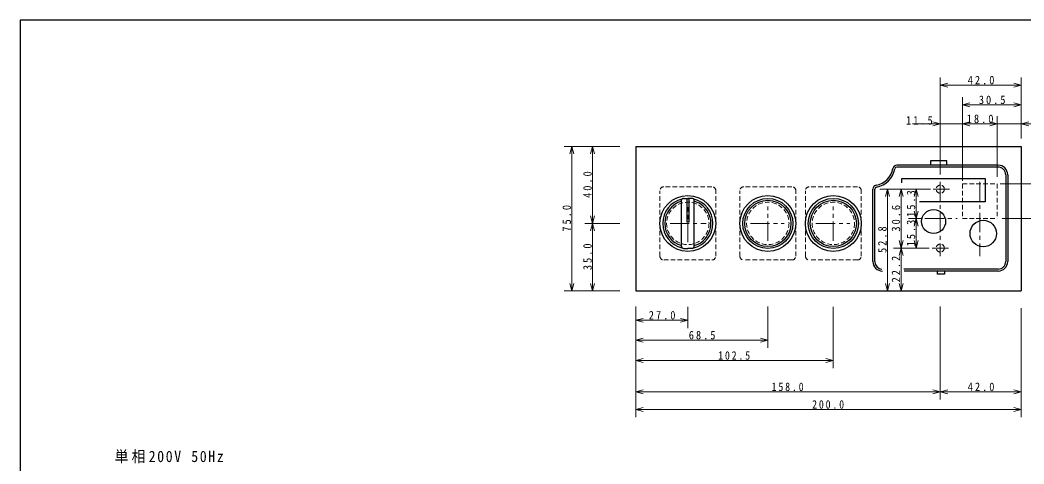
# Model space of a CAD drawing. Units: millimetres, scale not verified. Extents: x -404 to 397, y -274 to 279.
# Drawn here: x -404 to 117, y 48 to 279 of the extents above; entities that cross this region are included whole.
import ezdxf

# ---------------------------------------------------------------- set-up
doc = ezdxf.new("R2010")
doc.units = ezdxf.units.MM
doc.header["$LTSCALE"] = 2
doc.linetypes.add('CHAIN1', pattern=[8, 5, -1, 1, -1])
doc.linetypes.add('DASHED1', pattern=[1.8, 1.2, -0.6])
for name, color, linetype, lineweight in [('0-1_外形1', 3, 'Continuous', 25), ('0-8_陰線', 4, 'DASHED1', 9), ('0-9_中心線', 4, 'CHAIN1', 9), ('0-A_寸法文字', 1, 'Continuous', 9)]:
    doc.layers.add(name, color=color, linetype=linetype, lineweight=lineweight)
doc.styles.add('ＭＳ ゴシック', font='')
doc.styles.get('ＭＳ ゴシック').set_extended_font_data('MS Gothic')

msp = doc.modelspace()

# ---------------------------------------------------------------- linework, layer by layer
at = {"layer": '0-1_外形1', "color": 5}
msp.add_line((396.261, 278.924), (-404.363, 278.924), dxfattribs=at)
at = {"layer": '0-1_外形1'}
for p, q in [((-84.881, 213.309), (115.119, 213.309)), ((115.119, 213.309), (115.119, 138.309)), ((103.119, 203.558), (50.519, 203.558)), ((76.544, 203.558), (76.544, 205.737)), ((103.119, 202.558), (50.519, 202.558)), ((107.119, 198.558), (107.119, 153.558)), ((108.119, 198.558), (108.119, 153.558)), ((53.183, 194.34), (53.183, 196.621)), ((38.119, 153.558), (38.119, 191.158)), ((39.119, 153.558), (39.119, 191.158)), ((-61.15, 161.294), (-61.15, 185.309)), ((-60.15, 186.309), (-57.881, 186.309)), ((-58.44, 186.309), (-58.44, 173.974)), ((-55.613, 186.309), (-57.881, 186.309)), ((-54.613, 161.294), (-54.613, 185.309)), ((96.355, 184.508), (62.291, 184.508)), ((-57.323, 173.974), (-58.44, 173.974)), ((-60.15, 160.294), (-57.881, 160.294)), ((-55.613, 160.294), (-57.881, 160.294)), ((103.119, 149.558), (54.283, 149.558)), ((103.119, 148.558), (54.344, 148.558)), ((75.369, 148.558), (75.369, 146.878))]:
    msp.add_line(p, q, dxfattribs=at)
at = {"layer": '0-1_外形1', "color": 5}
msp.add_lwpolyline([(-404.363, 278.924), (-404.363, -273.543), (396.261, -273.543)], dxfattribs=at)
at = {"layer": '0-1_外形1'}
for points in [[(-84.881, 213.309), (-84.881, 138.309), (115.119, 138.309)], [(76.544, 205.737), (68.078, 205.737), (68.078, 203.558)], [(53.183, 196.621), (96.355, 196.621), (96.355, 184.508)], [(-57.881, 186.309), (-57.323, 186.309), (-57.323, 173.974)], [(75.369, 146.878), (71.688, 146.878), (71.688, 148.558)]]:
    msp.add_lwpolyline(points, dxfattribs=at)
for centre, radius in [((-57.881, 173.309), 14.5), ((-16.381, 173.309), 14.5), ((17.619, 173.309), 14.5), ((-16.381, 173.309), 13), ((-16.381, 173.309), 12), ((17.619, 173.309), 13), ((17.619, 173.309), 12), ((69.644, 174.259), 6.22), ((95.423, 168.047), 6.875)]:
    msp.add_circle(centre, radius, dxfattribs=at)
for centre, radius, start, end in [((50.519, 201.558), 2, 90, 170.8376), ((103.119, 198.558), 5, 0, 90), ((38.119, 203.558), 10.56, 279.1624, 350.8376), ((38.119, 203.558), 11.56, 279.1624, 350.8376), ((50.519, 201.558), 1, 90, 170.8376), ((103.119, 198.558), 4, 0, 90), ((40.119, 191.158), 2, 99.1624, 180), ((40.119, 191.158), 1, 99.1624, 180), ((-57.881, 173.309), 13, 103.50926, 256.42051), ((-57.881, 173.309), 12, 105.80675, 254.19325), ((-60.15, 185.309), 1, 90, 180), ((-55.613, 185.309), 1, 0, 90), ((-57.881, 173.309), 13, 283.57949, 76.49074), ((-57.881, 173.309), 12, 329.01387, 74.19325), ((-57.881, 173.309), 12, 285.80675, 329.01387), ((-60.15, 161.294), 1, 180, 270), ((-55.613, 161.294), 1, 270, 0), ((43.119, 153.558), 5, 180, 270), ((43.119, 153.558), 4, 180, 265.37765), ((103.119, 153.558), 5, 270, 0), ((103.119, 153.558), 4, 270, 0)]:
    msp.add_arc(centre, radius, start, end, dxfattribs=at)
at = {"layer": '0-8_陰線'}
for p, q in [((84.619, 193.809), (102.619, 193.809)), ((84.619, 193.809), (84.619, 175.809)), ((102.619, 193.809), (102.619, 175.809)), ((-72.381, 156.309), (-72.381, 190.309)), ((-45.381, 192.309), (-70.381, 192.309)), ((-43.381, 156.309), (-43.381, 190.309)), ((-30.881, 156.309), (-30.881, 190.309)), ((-3.881, 192.309), (-28.881, 192.309)), ((-1.881, 156.309), (-1.881, 190.309)), ((3.119, 156.309), (3.119, 190.309)), ((30.119, 192.309), (5.119, 192.309)), ((32.119, 156.309), (32.119, 190.309)), ((84.619, 175.809), (102.619, 175.809)), ((-70.381, 154.309), (-45.381, 154.309)), ((-3.881, 154.309), (-28.881, 154.309)), ((30.119, 154.309), (5.119, 154.309))]:
    msp.add_line(p, q, dxfattribs=at)
for centre, radius in [((73.119, 191.109), 2.1), ((-57.881, 173.309), 11), ((-16.381, 173.309), 11), ((17.619, 173.309), 11), ((73.119, 160.509), 2.1)]:
    msp.add_circle(centre, radius, dxfattribs=at)
for centre, start, end in [((-70.381, 190.309), 90, 180), ((-45.381, 190.309), 0, 90), ((-28.881, 190.309), 90, 180), ((-3.881, 190.309), 0, 90), ((5.119, 190.309), 90, 180), ((30.119, 190.309), 0, 90), ((-70.381, 156.309), 180, 270), ((-45.381, 156.309), 270, 0), ((-28.881, 156.309), 180, 270), ((-3.881, 156.309), 270, 0), ((5.119, 156.309), 180, 270), ((30.119, 156.309), 270, 0)]:
    msp.add_arc(centre, 2, start, end, dxfattribs=at)
at = {"layer": '0-9_中心線'}
for p, q in [((73.119, 194.833), (73.119, 156.365)), ((93.619, 194.833), (93.619, 156.365)), ((69.478, 191.109), (77.945, 191.109)), ((-57.881, 163.519), (-57.881, 181.679)), ((-16.381, 164.243), (-16.381, 182.051)), ((17.619, 164.243), (17.619, 182.051)), ((-67.123, 173.309), (-48.425, 173.309)), ((-25.421, 173.309), (-7.821, 173.309)), ((8.579, 173.309), (26.179, 173.309)), ((65.111, 175.809), (81.814, 175.809)), ((68.834, 160.509), (77.3, 160.509))]:
    msp.add_line(p, q, dxfattribs=at)
at = {"layer": '0-A_寸法文字'}
for p, q in [((73.119, 249.084), (73.119, 217.448)), ((73.119, 245.084), (76.982, 246.119)), ((73.119, 245.084), (115.119, 245.084)), ((73.119, 245.084), (76.982, 244.049)), ((115.119, 245.084), (111.255, 246.119)), ((115.119, 245.084), (111.255, 244.049)), ((115.119, 249.084), (115.119, 217.448)), ((84.619, 238.841), (84.619, 219.001)), ((84.619, 234.841), (88.482, 235.876)), ((84.619, 234.841), (115.119, 234.841)), ((84.619, 234.841), (88.482, 233.806)), ((115.119, 234.841), (111.255, 235.876)), ((115.119, 234.841), (111.255, 233.806)), ((115.119, 238.841), (115.119, 219.001)), ((73.119, 224.962), (58.669, 224.962)), ((73.119, 224.962), (69.255, 225.998)), ((73.119, 224.962), (69.255, 223.927)), ((73.119, 228.962), (73.119, 198.769)), ((84.619, 228.962), (84.619, 195.352)), ((84.619, 224.962), (88.482, 225.998)), ((84.619, 224.962), (88.482, 223.927)), ((102.619, 224.962), (98.755, 225.998)), ((102.619, 224.962), (98.755, 223.927)), ((102.619, 228.962), (102.619, 197.527)), ((102.619, 224.962), (115.119, 224.962)), ((115.119, 228.962), (115.119, 217.508)), ((115.119, 224.962), (118.982, 225.998)), ((115.119, 224.962), (127.276, 224.962)), ((115.119, 224.962), (118.982, 223.927)), ((-122.07, 213.309), (-93.533, 213.309)), ((-118.07, 213.309), (-119.105, 209.446)), ((-118.07, 138.309), (-118.07, 213.309)), ((-118.07, 213.309), (-117.035, 209.446)), ((-111.29, 213.309), (-93.21, 213.309)), ((-107.29, 213.309), (-108.325, 209.446)), ((-107.29, 173.309), (-107.29, 213.309)), ((-107.29, 213.309), (-106.254, 209.446)), ((129.985, 193.809), (104.232, 193.809)), ((41.686, 191.109), (50.448, 191.109)), ((45.686, 191.109), (44.651, 187.246)), ((45.686, 138.309), (45.686, 191.109)), ((45.686, 191.109), (46.721, 187.246)), ((48.757, 191.109), (63.245, 191.109)), ((52.757, 191.109), (51.722, 187.246)), ((52.757, 160.509), (52.757, 191.109)), ((52.757, 191.109), (53.792, 187.246)), ((56.554, 191.109), (67.973, 191.109)), ((60.554, 191.109), (59.518, 187.246)), ((60.554, 175.809), (60.554, 191.109)), ((60.554, 191.109), (61.589, 187.246)), ((-107.29, 173.309), (-108.325, 177.173)), ((-107.29, 173.309), (-106.254, 177.173)), ((60.554, 175.809), (59.518, 179.673)), ((60.554, 175.809), (61.589, 179.673)), ((-111.29, 173.309), (-93.21, 173.309)), ((-107.29, 173.309), (-108.325, 169.446)), ((-107.29, 138.309), (-107.29, 173.309)), ((-107.29, 173.309), (-106.254, 169.446)), ((56.554, 175.809), (63.867, 175.809)), ((60.554, 175.809), (59.518, 171.946)), ((60.554, 160.509), (60.554, 175.809)), ((60.554, 175.809), (61.589, 171.946)), ((129.985, 175.809), (105.291, 175.809)), ((52.757, 160.509), (51.722, 164.373)), ((52.757, 160.509), (53.792, 164.373)), ((60.554, 160.509), (59.518, 164.373)), ((60.554, 160.509), (61.589, 164.373)), ((48.757, 160.509), (63.245, 160.509)), ((52.757, 160.509), (51.722, 156.646)), ((52.757, 138.309), (52.757, 160.509)), ((52.757, 160.509), (53.792, 156.646)), ((56.554, 160.509), (67.283, 160.509)), ((-118.07, 138.309), (-119.105, 142.173)), ((-118.07, 138.309), (-117.035, 142.173)), ((-107.29, 138.309), (-108.325, 142.173)), ((-107.29, 138.309), (-106.254, 142.173)), ((45.686, 138.309), (44.651, 142.173)), ((45.686, 138.309), (46.721, 142.173)), ((52.757, 138.309), (51.722, 142.173)), ((52.757, 138.309), (53.792, 142.173)), ((-122.07, 138.309), (-93.533, 138.309)), ((-111.29, 138.309), (-93.21, 138.309)), ((-84.881, 108.622), (-84.881, 130.222)), ((-16.381, 108.622), (-16.381, 130.222)), ((-84.881, 81.788), (-84.881, 130.108)), ((-84.881, 118.975), (-84.881, 130.015)), ((-84.881, 98.062), (-84.881, 130.015)), ((-84.881, 81.788), (-84.881, 129.064)), ((-84.881, 72.637), (-84.881, 127.652)), ((-57.881, 118.975), (-57.881, 130.015)), ((17.619, 98.062), (17.619, 130.015)), ((73.119, 81.788), (73.119, 130.108)), ((73.119, 81.788), (73.119, 129.215)), ((115.119, 81.788), (115.119, 129.215)), ((115.119, 72.637), (115.119, 127.652)), ((-84.881, 122.975), (-81.018, 124.01)), ((-84.881, 122.975), (-57.881, 122.975)), ((-84.881, 122.975), (-81.018, 121.94)), ((-57.881, 122.975), (-61.745, 124.01)), ((-57.881, 122.975), (-61.745, 121.94)), ((-84.881, 112.622), (-81.018, 113.657)), ((-84.881, 112.622), (-16.381, 112.622)), ((-84.881, 112.622), (-81.018, 111.586)), ((-16.381, 112.622), (-20.245, 113.657)), ((-16.381, 112.622), (-20.245, 111.586)), ((-84.881, 102.062), (-81.018, 103.097)), ((-84.881, 102.062), (17.619, 102.062)), ((-84.881, 102.062), (-81.018, 101.026)), ((17.619, 102.062), (13.755, 103.097)), ((17.619, 102.062), (13.755, 101.026)), ((-84.881, 85.788), (-81.018, 86.823)), ((-84.881, 85.788), (73.119, 85.788)), ((-84.881, 85.788), (-81.018, 84.753)), ((73.119, 85.788), (69.255, 86.823)), ((73.119, 85.788), (69.255, 84.753)), ((73.119, 85.788), (76.982, 86.823)), ((73.119, 85.788), (115.119, 85.788)), ((73.119, 85.788), (76.982, 84.753)), ((115.119, 85.788), (111.255, 86.823)), ((115.119, 85.788), (111.255, 84.753)), ((-84.881, 76.637), (-81.018, 77.672)), ((-84.881, 76.637), (115.119, 76.637)), ((-84.881, 76.637), (-81.018, 75.602)), ((115.119, 76.637), (111.255, 77.672)), ((115.119, 76.637), (111.255, 75.602))]:
    msp.add_line(p, q, dxfattribs=at)
msp.add_lwpolyline([(73.119, 224.962), (84.619, 224.962), (102.619, 224.962)], dxfattribs=at)

# ---------------------------------------------------------------- texts
at = {"layer": '0-1_外形1', "insert": (-355.336, 48.718), "char_height": 5.865, "attachment_point": 7, "style": 'ＭＳ ゴシック'}
msp.add_mtext('\\T1.23;\\W0.9;単相200V\\~50Hz', dxfattribs=at)
at = {"layer": '0-A_寸法文字', "color": 7, "char_height": 4.399, "attachment_point": 7, "style": 'ＭＳ ゴシック'}
for s, insert in [('\\T1.38;\\W0.9;42.0', (87.369, 245.484)), ('\\T1.38;\\W0.9;30.5', (93.119, 235.241)), ('\\T1.38;\\W0.9;18.0', (86.869, 225.362)), ('\\T1.38;\\W0.9;11.5', (55.356, 224.574)), ('\\T1.38;\\W0.9;27.0', (-78.131, 123.375)), ('\\T1.38;\\W0.9;68.5', (-57.381, 113.022)), ('\\T1.38;\\W0.85;102.5', (-42.131, 102.462)), ('\\T1.38;\\W0.85;158.0', (-14.381, 86.188)), ('\\T1.38;\\W0.9;42.0', (87.369, 86.188)), ('\\T1.38;\\W0.85;200.0', (6.619, 77.037))]:
    msp.add_mtext(s, dxfattribs=dict(at, insert=insert))
at = {"layer": '0-A_寸法文字', "color": 7, "char_height": 4.399, "attachment_point": 7, "rotation": 90, "style": 'ＭＳ ゴシック'}
for s, insert in [('\\T1.38;\\W0.9;40.0', (-107.69, 186.559)), ('\\T1.38;\\W0.9;15.3', (60.154, 176.709)), ('\\T1.38;\\W0.9;75.0', (-118.47, 169.059)), ('\\T1.38;\\W0.9;30.6', (52.357, 169.059)), ('\\T1.38;\\W0.9;15.3', (60.154, 161.409)), ('\\T1.38;\\W0.9;52.8', (45.286, 157.959)), ('\\T1.38;\\W0.9;35.0', (-107.69, 149.059)), ('\\T1.38;\\W0.9;22.2', (52.357, 142.659))]:
    msp.add_mtext(s, dxfattribs=dict(at, insert=insert))

doc.saveas('drawing.dxf')
